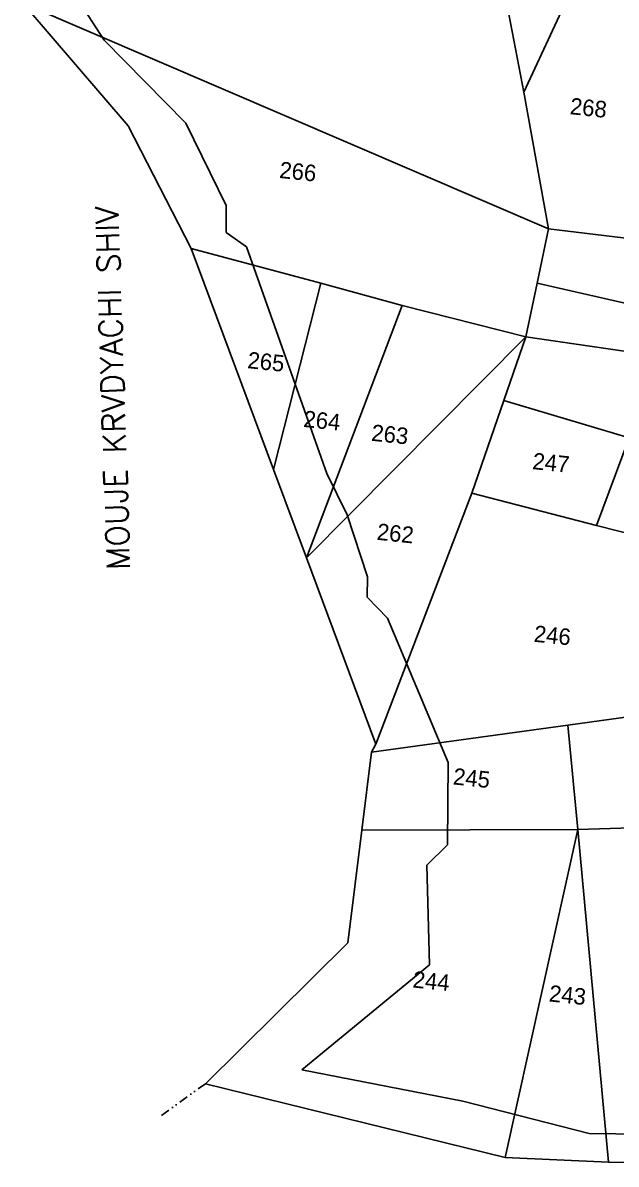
# Model space of a CAD drawing. Header units: metres. Extents: x 290336 to 293471, y 1993039 to 1996947.
# Drawn here: x 291678 to 292011, y 1993192 to 1993832 of the extents above; entities that cross this region are included whole.
import ezdxf
from ezdxf.enums import TextEntityAlignment as Align

# ---------------------------------------------------------------- set-up
doc = ezdxf.new("R2010")
doc.units = ezdxf.units.M
doc.header["$MEASUREMENT"] = 0
doc.linetypes.add('DIVIDE', pattern=[1.25, 0.5, -0.25, 0, -0.25, 0, -0.25])
for name, color, linetype in [('POLY_PARCEL', 6, 'Continuous'), ('TEXT_MAPOUT', 7, 'Continuous'), ('TEXT_PARCEL', 7, 'Continuous'), ('V_BOUND_LINE', 7, 'Continuous'), ('V_DIVIDE_LINE', 7, 'DIVIDE'), ('VILLAGE BOUNDRY', 1, 'Continuous')]:
    doc.layers.add(name, color=color, linetype=linetype)
doc.styles.get("Standard").update_dxf_attribs({"font": 'simplex.shx'})
doc.styles.add('TEXT_MAP', font='', dxfattribs={"height": 1.8})
doc.styles.get('TEXT_MAP').set_extended_font_data('Kruti Dev 050')

msp = doc.modelspace()

# ---------------------------------------------------------------- linework, layer by layer
at = {"layer": 'POLY_PARCEL'}
for p, q in [((291939.82, 1993892.1), (291959.07, 1993793.08)), ((291986.12, 1993851.4), (291959.07, 1993793.08)), ((291678.08, 1993842.91), (291972.86, 1993716.58)), ((291959.07, 1993793.08), (291972.86, 1993716.58)), ((291972.86, 1993716.58), (291966.42, 1993686.04)), ((291972.86, 1993716.58), (292036.85, 1993708.85)), ((291772.5, 1993705.56), (291845.12, 1993685.95)), ((291845.12, 1993685.95), (291818.71, 1993581.56)), ((291845.12, 1993685.95), (291890.87, 1993673.6)), ((291966.42, 1993686.04), (291960.09, 1993656.05)), ((291966.42, 1993686.04), (292108.77, 1993653.46)), ((291837.13, 1993532.14), (291890.87, 1993673.6)), ((291890.87, 1993673.6), (291960.09, 1993656.05)), ((291960.09, 1993656.05), (291837.13, 1993532.14)), ((291960.09, 1993656.05), (291947.82, 1993620.36)), ((291960.09, 1993656.05), (292107, 1993634.56)), ((291947.82, 1993620.36), (291929.9, 1993568.24)), ((291947.82, 1993620.36), (292018.1, 1993599.43)), ((292018.1, 1993599.43), (291999.76, 1993550.23)), ((291929.9, 1993568.24), (291876.08, 1993427.6)), ((291929.9, 1993568.24), (291999.76, 1993550.23)), ((291999.76, 1993550.23), (292035.82, 1993540.94)), ((291983.61, 1993438.28), (292047.43, 1993447.02)), ((291873.55, 1993423.21), (291983.61, 1993438.28)), ((291989.34, 1993379.79), (291983.61, 1993438.28)), ((291868.15, 1993379.33), (291989.34, 1993379.79)), ((291989.34, 1993379.79), (291948.6, 1993196.02)), ((291989.34, 1993379.79), (292055.63, 1993381.77)), ((291989.34, 1993379.79), (292006.5, 1993193.36))]:
    msp.add_line(p, q, dxfattribs=at)
at = {"layer": 'V_BOUND_LINE'}
for p, q in [((291678.08, 1993842.91), (291737.13, 1993774.22)), ((291737.13, 1993774.22), (291772.5, 1993705.56)), ((291772.5, 1993705.56), (291818.71, 1993581.56)), ((291818.71, 1993581.56), (291837.13, 1993532.14)), ((291837.13, 1993532.14), (291876.08, 1993427.6)), ((291876.08, 1993427.6), (291873.55, 1993423.21)), ((291873.55, 1993423.21), (291868.15, 1993379.33)), ((291868.15, 1993379.33), (291860.39, 1993316.26)), ((291860.39, 1993316.26), (291780.45, 1993237.31)), ((291780.45, 1993237.31), (291948.6, 1993196.02)), ((291948.6, 1993196.02), (292006.5, 1993193.36)), ((292006.5, 1993193.36), (292106.3, 1993192.19))]:
    msp.add_line(p, q, dxfattribs=at)
at = {"layer": 'V_DIVIDE_LINE', "ltscale": 10}
msp.add_line((291780.45, 1993237.31), (291754.59, 1993218.54), dxfattribs=at)
at = {"layer": 'VILLAGE BOUNDRY'}
for p, q in [((291712.29, 1993839.81), (291723.68, 1993822.21)), ((291723.68, 1993822.21), (291769.42, 1993775.78)), ((291769.42, 1993775.78), (291792.13, 1993729.52)), ((291792.13, 1993729.52), (291792.02, 1993714.49)), ((291792.02, 1993714.49), (291803.47, 1993706.38)), ((291803.47, 1993706.38), (291848.64, 1993579.26)), ((291848.64, 1993579.26), (291859.98, 1993556.11)), ((291859.98, 1993556.11), (291871.27, 1993521.45)), ((291871.27, 1993521.45), (291871.18, 1993509.94)), ((291871.18, 1993509.94), (291882.61, 1993498.31)), ((291882.61, 1993498.31), (291916.57, 1993417.39)), ((291916.57, 1993417.39), (291916.23, 1993371.27)), ((291916.23, 1993371.27), (291904.63, 1993359.85)), ((291904.63, 1993359.85), (291906.21, 1993303.89)), ((291906.21, 1993303.89), (291834.62, 1993245.1)), ((291834.62, 1993245.1), (291924.91, 1993227.44)), ((291924.91, 1993227.44), (291995.71, 1993209.32)), ((291995.71, 1993209.32), (292157.06, 1993208.11))]:
    msp.add_line(p, q, dxfattribs=at)

# ---------------------------------------------------------------- texts
at = {"layer": 'TEXT_MAPOUT'}
msp.add_text('MOUJE KRVDYACHI SHIV', height=12.8359, rotation=91.86071, dxfattribs=at).set_placement((291738.15, 1993525.38))
at = {"layer": 'TEXT_PARCEL', "style": 'TEXT_MAP'}
for s, p in [('268', (291995.29, 1993784.35)), ('266', (291832.37, 1993748.6)), ('265', (291814.48, 1993641.98)), ('264', (291845.87, 1993609.04)), ('263', (291883.94, 1993601.27)), ('247', (291974.3, 1993585.45)), ('262', (291887.02, 1993545.78)), ('246', (291975.08, 1993488.62)), ('245', (291929.79, 1993408.63)), ('244', (291907.16, 1993294.88)), ('243', (291983.56, 1993286.99))]:
    msp.add_text(s, height=9.242, rotation=354.10166, dxfattribs=at).set_placement(p, align=Align.MIDDLE)

doc.saveas('drawing.dxf')
